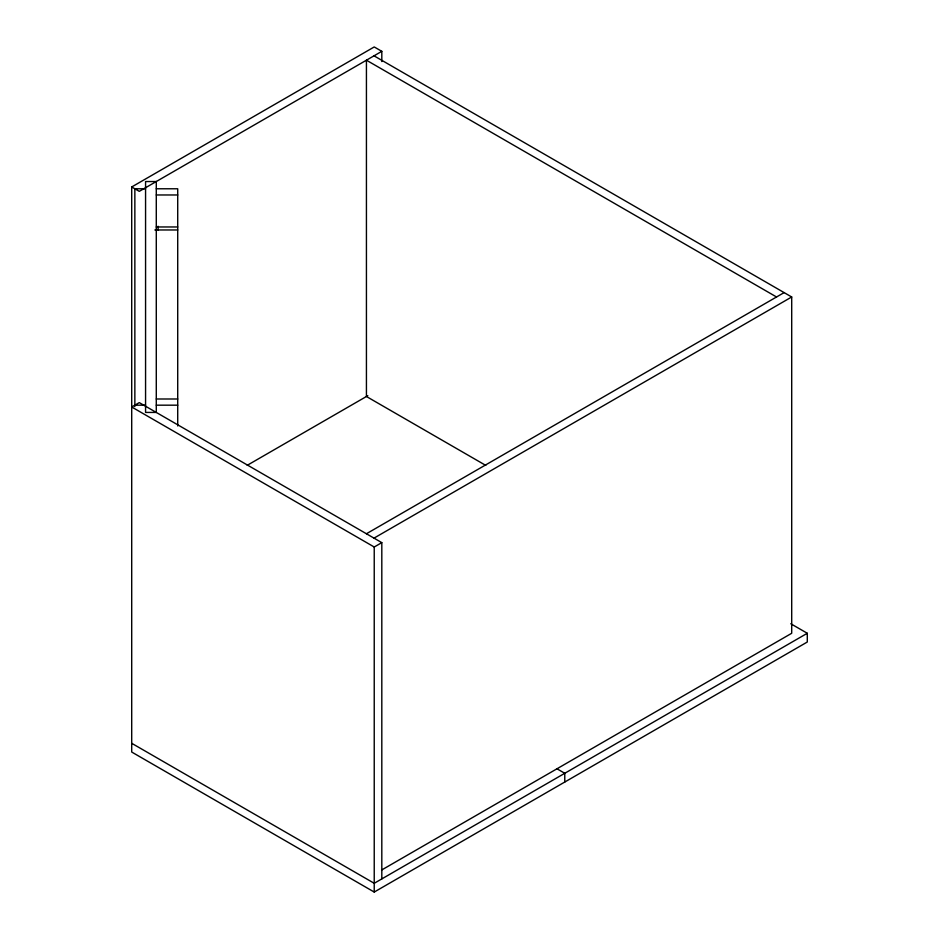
<?xml version="1.0" encoding="UTF-8"?>
<svg xmlns="http://www.w3.org/2000/svg" width="939" height="939" viewBox="0 0 939 939"><rect width="100%" height="100%" fill="white"/><g stroke="black" fill="none" stroke-linecap="round" stroke-linejoin="round"><path stroke-width="1.41" d="M790.779 623.742L807.294 633.273L807.294 642.018L374.227 892.05L131.706 752.033L131.706 186.967L374.227 46.95L381.809 51.328L381.809 61.563M381.809 51.328L139.289 191.345L131.706 186.967M247.215 465.321L367.842 395.683M366.433 533.751L784.124 292.604M374.004 538.129L791.706 296.982L791.706 633.273L381.621 870.03M381.809 542.636L139.289 402.62L131.706 406.986L374.227 547.003L381.809 542.636L381.809 878.927M807.294 633.273L374.227 883.294L131.706 743.289M145.568 188.774L134.852 188.774L134.852 406.599M156.285 188.774L177.717 188.774L177.717 425.954M156.285 194.972L177.717 194.972M156.285 226.968L177.717 226.968M154.853 229.973L177.717 229.973M156.285 398.993L177.717 398.993M134.852 405.178L145.568 405.178M156.285 405.178L177.717 405.178M374.004 55.824L791.706 296.982M776.541 296.982L366.433 60.202L366.433 396.493L485.78 465.404M557.156 768.888L564.773 773.29L564.773 782.034M374.227 547.003L374.227 892.05M158.116 226.252L158.116 229.973M156.285 181.532L145.568 181.532L145.568 412.432L156.285 412.432L156.285 181.532"/></g></svg>
